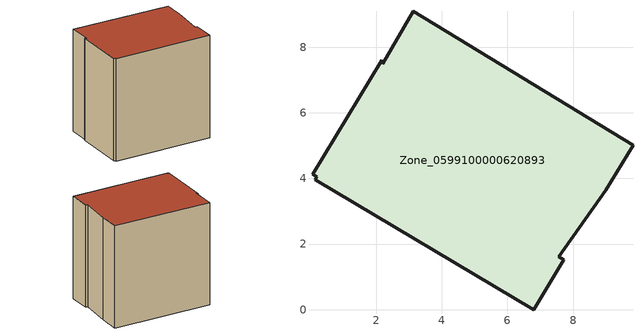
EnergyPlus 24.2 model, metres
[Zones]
Zone_0599100000620893
 floor ground (C_G): 9.83,5.01 9,3.64 7.56,1.61 7.72,1.52 6.8,0 0.14,3.97 0.18,4.05 0.05,4.13 2.16,7.62 2.2,7.5 3.13,9.1 z0
 wall outside (C_F): 0.14,3.97 6.8,0 7.72,1.52 7.56,1.61 9,3.64 9.83,5.01 3.13,9.1 2.2,7.5 2.16,7.62 0.05,4.13 0.18,4.05 0.14,3.97 z0:8.02
 roof outside (C_R): 9,3.64 9.83,5.01 3.13,9.1 2.2,7.5 2.16,7.62 0.05,4.13 0.18,4.05 0.14,3.97 6.8,0 7.72,1.52 7.56,1.61 z8.02
[BUILDING]
Pand.0599100000620893: North Axis=0; Terrain=City; Loads Convergence Tolerance Value=0.04; Temperature Convergence Tolerance Value=0.4; Solar Distribution=FullExterior; Maximum Number of Warmup Days=25; Minimum Number of Warmup Days=1
[Site:Location]
Rotterdam.The.Hague.AP_ZH_NLD Design_Conditions: Latitude=51.96; Longitude=4.45; Time Zone=1; Elevation=-4.5
[SITE:GROUNDTEMPERATURE:BUILDINGSURFACE]
18, 18, 18, 18, 18, 18, 18, 18, 18, 18, 18, 18
[MATERIAL] Thermal Absorptance=0.9; Solar Absorptance=0.7; Visible Absorptance=0.7
Name | Roughness | Thickness | Conductivity | Density | Specific Heat
G.TI.1946-1964 | MediumSmooth | 0.15 | 1 | 540 | 1210
F.TI.1946-1964 | Rough | 0.3 | 0.857143 | 1920 | 840
R.TI.1946-1964 | MediumRough | 0.2 | 0.277778 | 1500 | 1000
[CONSTRUCTION]
C_G: G.TI.1946-1964
C_F: F.TI.1946-1964
C_R: R.TI.1946-1964
[ZONE]
Zone_0599100000620893: Type=1; Multiplier=1; Ceiling Height=Autocalculate; Volume=Autocalculate; Floor Area=autocalculate; Part of Total Floor Area=Yes
[ZONEINFILTRATION:DESIGNFLOWRATE]
Infil_Zone_0599100000620893: Zone or ZoneList or Space or SpaceList=Zone_0599100000620893; Schedule=AlwaysOn; Design Flow Rate Calculation Method=Flow/Area; Flow Rate per Floor Area=0.003; Constant Term Coefficient=1; Temperature Term Coefficient=0; Velocity Term Coefficient=0; Velocity Squared Term Coefficient=0
[HVACTEMPLATE:ZONE:IDEALLOADSAIRSYSTEM]
Zone_0599100000620893: Maximum Heating Supply Air Temperature=50; Minimum Cooling Supply Air Temperature=13; Maximum Heating Supply Air Humidity Ratio=0.0156; Minimum Cooling Supply Air Humidity Ratio=0.0077; Heating Limit=NoLimit; Cooling Limit=NoLimit; Dehumidification Control Type=ConstantSensibleHeatRatio; Cooling Sensible Heat Ratio=0.7; Dehumidification Setpoint=60; Humidification Control Type=None; Humidification Setpoint=30; Outdoor Air Method=None; Outdoor Air Flow Rate per Person=0.00944; Outdoor Air Flow Rate per Zone Floor Area=0; Outdoor Air Flow Rate per Zone=0; Demand Controlled Ventilation Type=None; Outdoor Air Economizer Type=NoEconomizer; Heat Recovery Type=None; Sensible Heat Recovery Effectiveness=0.7; Latent Heat Recovery Effectiveness=0.65
[ZONECONTROL:THERMOSTAT]
ThermostatControl_Zone_0599100000620893: Zone or ZoneList=Zone_0599100000620893; Control Type Schedule=DualSetpointControlType; Control 1=Thermostat_Zone_0599100000620893; Temperature Difference Between Cutout And Setpoint=0
[THERMOSTATSETPOINT:DUALSETPOINT]
Thermostat_Zone_0599100000620893: Heating Setpoint Temperature Schedule=HeatingSetpoint_Zone_0599100000620893; Cooling Setpoint Temperature Schedule=CoolingSetpoint_Zone_0599100000620893
[SCHEDULE:COMPACT]
HeatingSetpoint_Zone_0599100000620893: Through: 12/31, For: AllDays, Until: 24:00, 21
CoolingSetpoint_Zone_0599100000620893: Through: 12/31, For: AllDays, Until: 24:00, 24
DualSetpointControlType: Through: 12/31, For: AllDays, Until: 24:00, 4
AlwaysOn: Through: 12/31, For: AllDays, Until: 24:00, 1
